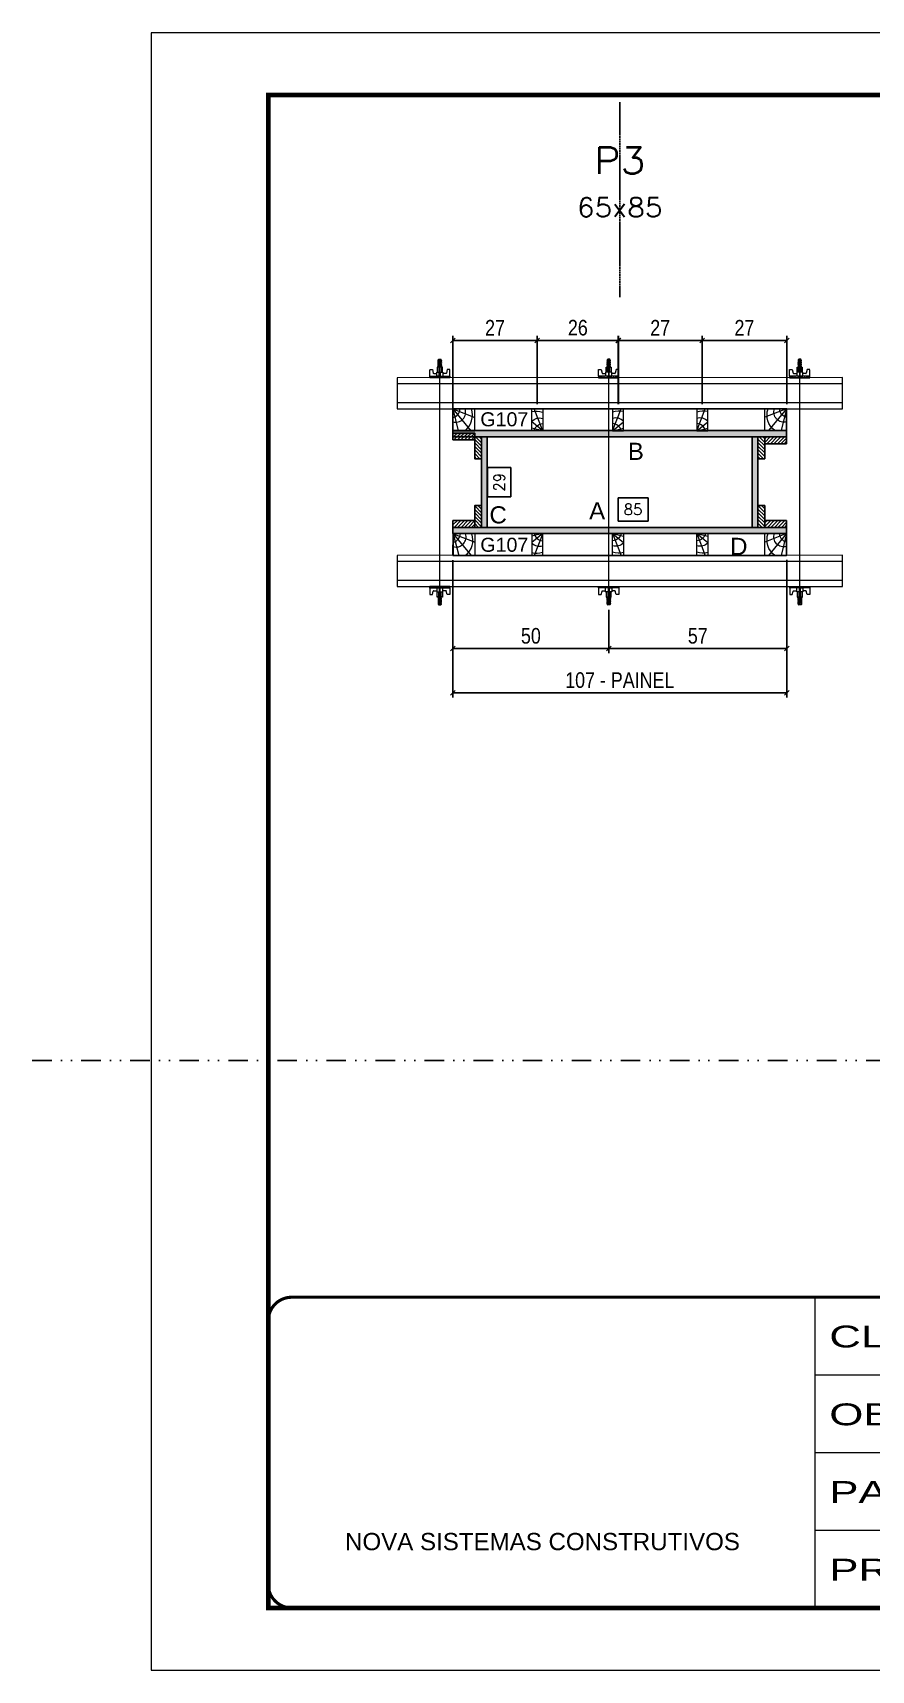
# Model space of a CAD drawing. Extents: x 13770 to 23315, y 867 to 16997.
# Drawn here: x 15908 to 16446, y 13501 to 14551 of the extents above; entities that cross this region are included whole.
import ezdxf
from ezdxf.enums import TextEntityAlignment as Align

# ---------------------------------------------------------------- set-up
doc = ezdxf.new("R2010")
doc.units = 0
for name, pattern in [('CONTINUO', [0]), ('DASHED', [0.75, 0.5, -0.25]), ('DIVIDE2', [0.625, 0.25, -0.125, 0, -0.125, 0, -0.125]), ('HIDDEN', [0.375, 0.25, -0.125])]:
    doc.linetypes.add(name, pattern=pattern)
for name, color, linetype in [('CHAPA', 1, 'Continuous'), ('COTA', 241, 'Continuous'), ('MEIO_PONT', 93, 'Continuous'), ('Nível', 160, 'Continuous'), ('SARRAFO', 251, 'Continuous'), ('Texto de Titulo', 7, 'Continuous'), ('Texto Qtd Sarr', 242, 'Continuous'), ('TEXTO_GERAL', 7, 'Continuous')]:
    doc.layers.add(name, color=color, linetype=linetype)
for name, color, linetype, lineweight in [('Folhas', 255, 'Continuous', 9), ('Hachura', 251, 'Continuous', 9), ('Madeira', 126, 'Continuous', 18), ('Perfil Metálico', 224, 'Continuous', 18), ('SARRAFO DE PRESSAO', 251, 'DASHED', 9), ('Texto Seção', 7, 'Continuous', 15)]:
    doc.layers.add(name, color=color, linetype=linetype, lineweight=lineweight)
doc.styles.add('ARIAL', font='arial.ttf')
doc.styles.add('COTA TECNICA 2X', font='techl___.ttf', dxfattribs={"height": 10})
doc.styles.add('ROMANS', font='romans.shx')
doc.styles.add('SANSSERIF', font='sas_____.pfb')
doc.styles.add('Tecnologia', font='')
doc.styles.get('Tecnologia').set_extended_font_data('Forgotten Futurist')
doc.dimstyles.new('SECAO PILAR', dxfattribs={"dimtxt": 10, "dimasz": 3, "dimexe": 3, "dimexo": 3, "dimgap": 3, "dimtad": 1, "dimdec": 1, "dimlfac": 0.5, "dimzin": 12, "dimdsep": 46, "dimtxsty": 'COTA TECNICA 2X', "dimblk1": 'OBLIQUE', "dimblk2": 'OBLIQUE', "dimsah": 1, "dimcen": 0.9, "dimclrd": 256, "dimclre": 256, "dimclrt": 256, "dimadec": 1, "dimazin": 3, "dimtfac": 1, "dimtdec": 1, "dimtmove": 0, "dimatfit": 3, "dimfxl": 1, "dimtolj": 1, "dimtzin": 12, "dimarcsym": 0})
doc.dimstyles.new('SECÇÃO 2', dxfattribs={"dimtxt": 7, "dimasz": 6, "dimexe": 0.18, "dimexo": 2, "dimgap": -4, "dimtad": 3, "dimdec": 1, "dimlfac": 0.5, "dimzin": 12, "dimdsep": 46, "dimtxsty": 'ROMANS', "dimblk": 'ARCHTICK', "dimcen": 0.09, "dimse1": 1, "dimse2": 1, "dimsd1": 1, "dimsd2": 1, "dimclrd": 180, "dimclre": 5, "dimclrt": 1, "dimadec": 0, "dimazin": 3, "dimtfac": 1, "dimtdec": 1, "dimtofl": 0, "dimtmove": 0, "dimatfit": 3, "dimldrblk": 'ARCHTICK', "dimfxl": 1, "dimtolj": 1, "dimtzin": 0, "dimarcsym": 0})
pattern_1 = [(225, (6888.923, -8657.1887), (1.12253202, -1.12253202), [])]
pattern_2 = [(225, (7053.923, -8657.1887), (1.12253202, -1.12253202), [])]
pattern_3 = [(135, (-6571.5333, 23781.1713), (-1.12253202, -1.12253202), [])]

# ---------------------------------------------------------------- blocks, each defined once
blk = doc.blocks.new('9999999999')
at = {"color": 30, "linetype": 'CONTINUO'}
for p, q in [((98564.6, 34230.2), (98564.6, 34429.4)), ((98564.6, 34379.6), (99584, 34379.6)), ((98564.6, 34329.8), (99488, 34329.8)), ((99584, 34329.8), (99488, 34329.8)), ((99488, 34329.8), (99488, 34230.2)), ((98564.6, 34280), (99488, 34280))]:
    blk.add_line(p, q, dxfattribs=at)
at = {"color": 30, "linetype": 'CONTINUO', "const_width": 2}
blk.add_lwpolyline([(99584, 34230.2), (99584, 34414.4, 0.414214), (99569, 34429.4), (98229, 34429.4, 0.414214), (98214, 34414.4), (98214, 34245.2, 0.414214), (98229, 34230.2), (99584, 34230.2)], format="xyb", dxfattribs=at)
at = {"layer": 'Folhas'}
blk.add_lwpolyline([(98139, 34190.2), (99624, 34190.2), (99624, 35240.2), (98139, 35240.2)], close=True, dxfattribs=at)
at = {"layer": 'Folhas', "color": 30, "const_width": 3}
blk.add_lwpolyline([(98214, 34230.2), (99584, 34230.2), (99584, 35200.2), (98214, 35200.2)], close=True, dxfattribs=at)
at = {"color": 7, "linetype": 'Continuous', "ltscale": 5, "style": 'ARIAL'}
for s, height, p in [('SCHWARTZ', 15.48, (98837.7, 34393.1)), ('GWT', 15.48, (98837.7, 34343.3)), ('1°PAVIMENTO', 15.483, (98837.7, 34293.5)), ('NOVA SISTEMAS CONSTRUTIVOS', 11.059, (98263.2, 34267.2)), ('PILARES', 15.48, (98837.7, 34243.7))]:
    blk.add_text(s, height=height, dxfattribs=at).set_placement(p)
at = {"layer": 'Folhas', "color": 7, "style": 'Tecnologia', "width": 1.5}
for s, p in [('CLIENTE:', (98573.7, 34397.2)), ('OBRA:', (98573.7, 34347.3)), ('PAVIMENTO:', (98573.7, 34297.5)), ('PROJETO:', (98573.7, 34247.7))]:
    blk.add_text(s, height=14, dxfattribs=at).set_placement(p)
blk = doc.blocks.new('*D167')
at = {"layer": 'COTA', "color": 180, "lineweight": -2, "transparency": 16777216}
for p, q in [((16215.1, 14272.7), (16200.1, 14272.7)), ((16200.1, 14272.7), (16200.1, 14253.7)), ((16215.1, 14253.7), (16215.1, 14272.7)), ((16200.1, 14253.7), (16215.1, 14253.7))]:
    blk.add_line(p, q, dxfattribs=at)
at = {"layer": 'Defpoints', "color": 0, "transparency": 16777216}
for p in [(16217.2, 14292.2), (16217.2, 14234.2), (16219.1, 14234.2)]:
    blk.add_point(p, dxfattribs=at)
at = {"layer": 'COTA', "color": 1, "transparency": 16777216, "insert": (16207.6, 14263.2), "char_height": 7, "attachment_point": 5, "rotation": 90, "style": 'ROMANS'}
blk.add_mtext('\\A1;29', dxfattribs=at)
blk = doc.blocks.new('_ArchTick')
at = {"color": 0, "linetype": 'ByBlock', "const_width": 0.15}
blk.add_lwpolyline([(-0.5, -0.5), (0.5, 0.5)], dxfattribs=at)
blk = doc.blocks.new('*D168')
at = {"layer": 'COTA', "color": 180, "lineweight": -2, "transparency": 16777216}
for p, q in [((16303.1, 14253.2), (16283.8, 14253.2)), ((16283.8, 14253.2), (16283.8, 14238.2)), ((16303.1, 14238.2), (16303.1, 14253.2)), ((16283.8, 14238.2), (16303.1, 14238.2))]:
    blk.add_line(p, q, dxfattribs=at)
at = {"layer": 'Defpoints', "color": 0, "transparency": 16777216}
for p in [(16199.9, 14234.2), (16369.9, 14234.2), (16369.9, 14234.2)]:
    blk.add_point(p, dxfattribs=at)
at = {"layer": 'COTA', "color": 1, "transparency": 16777216, "insert": (16293.4, 14245.7), "char_height": 7, "attachment_point": 5, "style": 'ROMANS'}
blk.add_mtext('\\A1;85', dxfattribs=at)
blk = doc.blocks.new('_Oblique')
at = {"color": 0, "linetype": 'ByBlock', "lineweight": -2}
blk.add_line((-0.5, -0.5), (0.5, 0.5), dxfattribs=at)
blk = doc.blocks.new('*D169')
at = {"layer": 'COTA', "lineweight": -2, "transparency": 16777216}
for p, q in [((16177.9, 14213.2), (16177.9, 14125.1)), ((16391.9, 14213.3), (16391.9, 14125.1)), ((16177.9, 14128.1), (16391.9, 14128.1))]:
    blk.add_line(p, q, dxfattribs=at)
at = {"layer": 'Defpoints', "color": 0, "transparency": 16777216}
for p in [(16177.9, 14216.2), (16391.9, 14216.3), (16391.9, 14128.1)]:
    blk.add_point(p, dxfattribs=at)
at = {"layer": 'COTA', "lineweight": -2, "transparency": 16777216, "xscale": 3, "yscale": 3, "zscale": 3, "rotation": 180}
blk.add_blockref('_Oblique', (16177.9, 14128.1), dxfattribs=at)
at = {"layer": 'COTA', "lineweight": -2, "transparency": 16777216, "xscale": 3, "yscale": 3, "zscale": 3}
blk.add_blockref('_Oblique', (16391.9, 14128.1), dxfattribs=at)
at = {"layer": 'COTA', "transparency": 16777216, "insert": (16284.9, 14136.2), "char_height": 10, "attachment_point": 5, "style": 'COTA TECNICA 2X'}
blk.add_mtext('\\A1;107 - PAINEL', dxfattribs=at)
blk = doc.blocks.new('*D170')
at = {"layer": 'COTA', "lineweight": -2, "transparency": 16777216}
for p, q in [((16177.9, 14213.2), (16177.9, 14153.5)), ((16277.8, 14181.4), (16277.8, 14153.5)), ((16177.9, 14156.5), (16277.8, 14156.5))]:
    blk.add_line(p, q, dxfattribs=at)
at = {"layer": 'Defpoints', "color": 0, "transparency": 16777216}
for p in [(16177.9, 14216.2), (16277.8, 14184.4), (16277.8, 14156.5)]:
    blk.add_point(p, dxfattribs=at)
at = {"layer": 'COTA', "lineweight": -2, "transparency": 16777216, "xscale": 3, "yscale": 3, "zscale": 3, "rotation": 180}
blk.add_blockref('_Oblique', (16177.9, 14156.5), dxfattribs=at)
at = {"layer": 'COTA', "lineweight": -2, "transparency": 16777216, "xscale": 3, "yscale": 3, "zscale": 3}
blk.add_blockref('_Oblique', (16277.8, 14156.5), dxfattribs=at)
at = {"layer": 'COTA', "transparency": 16777216, "insert": (16227.9, 14164.6), "char_height": 10, "attachment_point": 5, "style": 'COTA TECNICA 2X'}
blk.add_mtext('\\A1;50', dxfattribs=at)
blk = doc.blocks.new('*D171')
at = {"layer": 'COTA', "lineweight": -2, "transparency": 16777216}
for p, q in [((16391.9, 14213.2), (16391.9, 14153.5)), ((16277.8, 14181.4), (16277.8, 14153.5)), ((16277.8, 14156.5), (16391.9, 14156.5))]:
    blk.add_line(p, q, dxfattribs=at)
at = {"layer": 'Defpoints', "color": 0, "transparency": 16777216}
for p in [(16391.9, 14216.2), (16277.8, 14184.4), (16391.9, 14156.5)]:
    blk.add_point(p, dxfattribs=at)
at = {"layer": 'COTA', "lineweight": -2, "transparency": 16777216, "xscale": 3, "yscale": 3, "zscale": 3, "rotation": 180}
blk.add_blockref('_Oblique', (16277.8, 14156.5), dxfattribs=at)
at = {"layer": 'COTA', "lineweight": -2, "transparency": 16777216, "xscale": 3, "yscale": 3, "zscale": 3}
blk.add_blockref('_Oblique', (16391.9, 14156.5), dxfattribs=at)
at = {"layer": 'COTA', "transparency": 16777216, "insert": (16334.9, 14164.6), "char_height": 10, "attachment_point": 5, "style": 'COTA TECNICA 2X'}
blk.add_mtext('\\A1;57', dxfattribs=at)
blk = doc.blocks.new('titulo1')
at = {"layer": 'Defpoints', "color": 252, "linetype": 'HIDDEN', "ltscale": 2}
blk.add_line((0, 0), (0, 125), dxfattribs=at)
at = {"layer": 'Defpoints', "style": 'ROMANS', "oblique": 15}
blk.add_attdef('FOLHA', text='', height=10, dxfattribs=at).set_placement((0, 15.6), align=Align.MIDDLE_CENTER)
at = {"layer": 'Texto Qtd Sarr', "color": 3, "style": 'ROMANS', "oblique": 15}
for tag, height, p in [('TITULO', 17, (0, 71.4)), ('SEÇÃO', 12, (0, 41.5))]:
    blk.add_attdef(tag, text='', height=height, dxfattribs=at).set_placement(p, align=Align.MIDDLE_CENTER)
blk = doc.blocks.new('PONTALETE')
at = {"layer": 'Madeira'}
for q in [(2.71, 7), (7, 5.76), (7, 1.74)]:
    blk.add_line((0, 0), q, dxfattribs=at)
blk.add_lwpolyline([(0, 0), (7, 0), (7, 7), (0, 7)], close=True, dxfattribs=at)
for centre, radius, start, end in [((2.04, 0.06), 6.23, 37.2818, 109.0913), ((1.09, 0.9), 3.19, 343.603, 109.9847), ((-0.21, -0.78), 3.09, 14.6322, 86.0383)]:
    blk.add_arc(centre, radius, start, end, dxfattribs=at)
blk = doc.blocks.new('*D172')
at = {"layer": 'COTA', "lineweight": -2, "transparency": 16777216}
for p, q in [((16177.9, 14299.2), (16177.9, 14357.1)), ((16177.9, 14354.1), (16232, 14354.1)), ((16232, 14313.2), (16232, 14357.1))]:
    blk.add_line(p, q, dxfattribs=at)
at = {"layer": 'Defpoints', "color": 0, "transparency": 16777216}
for p in [(16232, 14354.1), (16232, 14310.2), (16177.9, 14296.2)]:
    blk.add_point(p, dxfattribs=at)
at = {"layer": 'COTA', "lineweight": -2, "transparency": 16777216, "xscale": 3, "yscale": 3, "zscale": 3, "rotation": 180}
blk.add_blockref('_Oblique', (16177.9, 14354.1), dxfattribs=at)
at = {"layer": 'COTA', "lineweight": -2, "transparency": 16777216, "xscale": 3, "yscale": 3, "zscale": 3}
blk.add_blockref('_Oblique', (16232, 14354.1), dxfattribs=at)
at = {"layer": 'COTA', "transparency": 16777216, "insert": (16204.9, 14362.2), "char_height": 10, "attachment_point": 5, "style": 'COTA TECNICA 2X'}
blk.add_mtext('\\A1;27', dxfattribs=at)
blk = doc.blocks.new('MEIO PONTALETE')
at = {"layer": 'Madeira'}
for q in [(2.71, 7), (3.5, 2.88), (3.5, 0.87)]:
    blk.add_line((0, 0), q, dxfattribs=at)
blk.add_lwpolyline([(0, 0), (3.5, 0), (3.5, 7), (0, 7)], close=True, dxfattribs=at)
for centre, radius, start, end in [((2.04, 0.06), 6.23, 76.4499, 109.0913), ((1.09, 0.9), 3.19, 40.9063, 109.9847), ((-0.21, -0.78), 3.09, 14.6322, 86.0383)]:
    blk.add_arc(centre, radius, start, end, dxfattribs=at)
blk = doc.blocks.new('*D173')
at = {"layer": 'COTA', "lineweight": -2, "transparency": 16777216}
for p, q in [((16232, 14313.2), (16232, 14357.1)), ((16232, 14354.1), (16284, 14354.1)), ((16284, 14313.2), (16284, 14357.1))]:
    blk.add_line(p, q, dxfattribs=at)
at = {"layer": 'Defpoints', "color": 0, "transparency": 16777216}
for p in [(16284, 14354.1), (16232, 14310.2), (16284, 14310.2)]:
    blk.add_point(p, dxfattribs=at)
at = {"layer": 'COTA', "lineweight": -2, "transparency": 16777216, "xscale": 3, "yscale": 3, "zscale": 3, "rotation": 180}
blk.add_blockref('_Oblique', (16232, 14354.1), dxfattribs=at)
at = {"layer": 'COTA', "lineweight": -2, "transparency": 16777216, "xscale": 3, "yscale": 3, "zscale": 3}
blk.add_blockref('_Oblique', (16284, 14354.1), dxfattribs=at)
at = {"layer": 'COTA', "transparency": 16777216, "insert": (16258, 14362.2), "char_height": 10, "attachment_point": 5, "style": 'COTA TECNICA 2X'}
blk.add_mtext('\\A1;26', dxfattribs=at)
blk = doc.blocks.new('*D174')
at = {"layer": 'COTA', "lineweight": -2, "transparency": 16777216}
for p, q in [((16283.8, 14313.2), (16283.8, 14357.1)), ((16283.8, 14354.1), (16337.8, 14354.1)), ((16337.8, 14313.2), (16337.8, 14357.1))]:
    blk.add_line(p, q, dxfattribs=at)
at = {"layer": 'Defpoints', "color": 0, "transparency": 16777216}
for p in [(16337.8, 14354.1), (16283.8, 14310.2), (16337.8, 14310.2)]:
    blk.add_point(p, dxfattribs=at)
at = {"layer": 'COTA', "lineweight": -2, "transparency": 16777216, "xscale": 3, "yscale": 3, "zscale": 3, "rotation": 180}
blk.add_blockref('_Oblique', (16283.8, 14354.1), dxfattribs=at)
at = {"layer": 'COTA', "lineweight": -2, "transparency": 16777216, "xscale": 3, "yscale": 3, "zscale": 3}
blk.add_blockref('_Oblique', (16337.8, 14354.1), dxfattribs=at)
at = {"layer": 'COTA', "transparency": 16777216, "insert": (16310.8, 14362.2), "char_height": 10, "attachment_point": 5, "style": 'COTA TECNICA 2X'}
blk.add_mtext('\\A1;27', dxfattribs=at)
blk = doc.blocks.new('C')
at = {"layer": 'Hachura', "color": 0}
for p, q in [((0, 3.22), (0, -3.22)), ((0.45, 3.22), (0, 3.22)), ((0.46, 3.16), (0, 3.16)), ((0.46, 3.05), (0, 3.05)), ((0.46, 2.88), (0, 2.88)), ((0, 2.75), (0, -1.16)), ((0.46, 2.65), (0, 2.65)), ((0.46, 2.23), (0, 2.23)), ((0.46, 1.51), (0, 1.51)), ((0.39, 0.49), (0.17, 0.49)), ((0.45, -3.23), (0.45, 3.22)), ((0.45, 3.22), (2.58, 3.22)), ((1.74, 0.97), (0.45, 0.97)), ((1.45, 0.1), (0.45, 0.1)), ((1.35, 1.94), (1.35, 0.96)), ((2.58, 2.39), (1.47, 2.09)), ((1.74, -0.97), (1.74, 0.97)), ((1.74, 0.97), (1.74, 0.84)), ((1.74, 0.97), (1.74, 0.84)), ((1.74, 0.84), (3.35, 0.84)), ((3.35, 0.45), (1.74, 0.45)), ((2.58, 3.22), (2.58, 2.39)), ((3.32, 0.84), (3.32, -0.84)), ((3.35, 0.84), (3.35, -0.84)), ((3.68, 0.45), (3.35, 0.45)), ((3.84, -0.52), (3.35, 0.45)), ((3.35, 0.06), (3.67, -0.57)), ((3.68, 0.45), (4.16, -0.52)), ((3.72, 0.5), (4.25, -0.57)), ((4.37, -0.55), (3.83, 0.53)), ((4.15, 0.45), (3.93, 0.45)), ((4.42, -0.52), (3.93, 0.45)), ((4.15, 0.45), (4.26, 0.45)), ((4.26, 0.45), (4.74, -0.52)), ((4.3, 0.5), (4.83, -0.57)), ((4.95, -0.55), (4.41, 0.53)), ((4.51, 0.45), (4.84, 0.45)), ((5, -0.52), (4.51, 0.45)), ((4.84, 0.45), (5.32, -0.52)), ((4.88, 0.5), (5.41, -0.57)), ((5.53, -0.55), (4.99, 0.53)), ((5.58, -0.52), (5.09, 0.45)), ((5.42, 0.45), (5.09, 0.45)), ((5.58, -0.52), (5.09, 0.45)), ((5.42, 0.45), (5.74, -0.19)), ((5.46, 0.5), (5.74, -0.07)), ((5.74, 0.19), (5.57, 0.53)), ((5.74, 0.32), (5.68, 0.45)), ((5.68, 0.45), (5.74, 0.45)), ((5.74, 0.45), (5.9, 0.29)), ((5.74, 0.45), (5.74, -0.52)), ((5.9, -0.36), (5.9, 0.29)), ((0.45, 0), (0, 0)), ((0.46, -1.52), (0, -1.52)), ((0.46, -2.23), (0, -2.23)), ((0.46, -2.65), (0, -2.65)), ((0.46, -2.88), (0, -2.88)), ((0.46, -3.05), (0, -3.05)), ((0.46, -3.16), (0, -3.16)), ((0, -3.22), (2.57, -3.22)), ((0.08, -0.48), (0.29, -0.48)), ((0.29, -0.48), (0.4, -0.48)), ((0.45, 0), (0.45, -0.97)), ((0.45, -0.16), (1.45, -0.16)), ((0.45, -0.65), (0.45, -0.32)), ((0.45, -3.23), (0.45, -0.65)), ((0.45, -0.97), (1.74, -0.97)), ((1.35, -1.94), (1.35, -0.97)), ((2.58, -2.39), (1.47, -2.1)), ((3.35, -0.32), (1.74, -0.32)), ((3.35, -0.84), (1.74, -0.84)), ((2.58, -3.23), (2.58, -2.39)), ((3.35, -0.07), (3.58, -0.52)), ((3.35, -0.52), (3.58, -0.52)), ((3.84, -0.52), (4.16, -0.52)), ((4.42, -0.52), (4.74, -0.52)), ((4.63, -0.52), (4.74, -0.52)), ((5, -0.52), (5.32, -0.52)), ((5.58, -0.52), (5.74, -0.52)), ((5.74, -0.52), (5.9, -0.36)), ((5.74, -0.52), (5.74, -0.52))]:
    blk.add_line(p, q, dxfattribs=at)
for centre, radius, start, end in [((1.52, 1.94), 0.161, 104.7436, 180), ((1.44, -0.03), 0.129, 272.695, 87.305), ((3.81, 0.39), 0.143, 25.5688, 154.4312), ((4.39, 0.39), 0.143, 25.5688, 154.4312), ((4.97, 0.39), 0.143, 25.5688, 154.4312), ((5.55, 0.39), 0.143, 25.5688, 154.4312), ((0.17, -0.37), 0.174, 221.744, 317.8592), ((1.52, -1.94), 0.161, 180, 255.2564), ((3.71, -0.4), 0.174, 222.1408, 318.256), ((4.29, -0.4), 0.174, 222.1408, 318.256), ((4.87, -0.4), 0.174, 222.1408, 318.256), ((5.45, -0.4), 0.174, 222.1408, 318.256), ((5.61, -0.4), 0.174, 317.8592, 318.256)]:
    blk.add_arc(centre, radius, start, end, dxfattribs=at)
blk = doc.blocks.new('*D175')
at = {"layer": 'COTA', "lineweight": -2, "transparency": 16777216}
for p, q in [((16337.8, 14313.2), (16337.8, 14357.1)), ((16337.8, 14354.1), (16391.9, 14354.1)), ((16391.9, 14313.2), (16391.9, 14357.1))]:
    blk.add_line(p, q, dxfattribs=at)
at = {"layer": 'Defpoints', "color": 0, "transparency": 16777216}
for p in [(16391.9, 14354.1), (16337.8, 14310.2), (16391.9, 14310.2)]:
    blk.add_point(p, dxfattribs=at)
at = {"layer": 'COTA', "lineweight": -2, "transparency": 16777216, "xscale": 3, "yscale": 3, "zscale": 3, "rotation": 180}
blk.add_blockref('_Oblique', (16337.8, 14354.1), dxfattribs=at)
at = {"layer": 'COTA', "lineweight": -2, "transparency": 16777216, "xscale": 3, "yscale": 3, "zscale": 3}
blk.add_blockref('_Oblique', (16391.9, 14354.1), dxfattribs=at)
at = {"layer": 'COTA', "transparency": 16777216, "insert": (16364.8, 14362.2), "char_height": 10, "attachment_point": 5, "style": 'COTA TECNICA 2X'}
blk.add_mtext('\\A1;27', dxfattribs=at)

msp = doc.modelspace()

# ---------------------------------------------------------------- hatches: boundary and pattern name
at = {"layer": 'Hachura'}
h = msp.add_hatch(color=256, dxfattribs=at)
h.dxf.hatch_style = 1
h.paths.add_polyline_path([(16391.87, 14292.22), (16391.87, 14296.22), (16177.87, 14296.22), (16177.87, 14292.22)])
h = msp.add_hatch(dxfattribs=at)
h.set_pattern_fill('ANSI31', color=256, scale=0.5, angle=180, style=0)
h.set_pattern_definition(pattern_2)
h.paths.add_polyline_path([(16191.87, 14294.64), (16191.87, 14290.24), (16177.87, 14290.24), (16177.87, 14294.64)])
h = msp.add_hatch(dxfattribs=at)
h.set_pattern_fill('ANSI31', color=256, scale=0.5, angle=90, style=0)
h.set_pattern_definition(pattern_3)
h.paths.add_polyline_path([(16191.87, 14292.22), (16196.27, 14292.22), (16196.27, 14278.22), (16191.87, 14278.22)])
h = msp.add_hatch(color=256, dxfattribs=at)
h.dxf.hatch_style = 1
h.paths.add_polyline_path([(16196.27, 14234.22), (16199.87, 14234.22), (16199.87, 14292.22), (16196.27, 14292.22)])
h = msp.add_hatch(color=256, dxfattribs=at)
h.dxf.hatch_style = 1
h.paths.add_polyline_path([(16369.87, 14234.22), (16373.47, 14234.22), (16373.47, 14292.22), (16369.87, 14292.22)])
h = msp.add_hatch(dxfattribs=at)
h.set_pattern_fill('ANSI31', color=256, scale=0.5, angle=90, style=0)
h.set_pattern_definition(pattern_3)
h.paths.add_polyline_path([(16377.87, 14292.22), (16373.47, 14292.22), (16373.47, 14278.22), (16377.87, 14278.22)])
h = msp.add_hatch(dxfattribs=at)
h.set_pattern_fill('ANSI31', color=256, scale=0.5, angle=180, style=0)
h.set_pattern_definition(pattern_1)
h.paths.add_polyline_path([(16377.87, 14292.22), (16377.87, 14287.82), (16391.87, 14287.82), (16391.87, 14292.22)])
h = msp.add_hatch(dxfattribs=at)
h.set_pattern_fill('ANSI31', color=256, scale=0.5, angle=180, style=0)
h.set_pattern_definition(pattern_2)
h.paths.add_polyline_path([(16191.87, 14234.22), (16191.87, 14238.62), (16177.87, 14238.62), (16177.87, 14234.22)])
h = msp.add_hatch(dxfattribs=at)
h.set_pattern_fill('ANSI31', color=256, scale=0.5, angle=90, style=0)
h.set_pattern_definition(pattern_3)
h.paths.add_polyline_path([(16191.87, 14234.22), (16196.27, 14234.22), (16196.27, 14248.22), (16191.87, 14248.22)])
h = msp.add_hatch(dxfattribs=at)
h.set_pattern_fill('ANSI31', color=256, scale=0.5, angle=90, style=0)
h.set_pattern_definition(pattern_3)
h.paths.add_polyline_path([(16377.87, 14234.22), (16373.47, 14234.22), (16373.47, 14248.22), (16377.87, 14248.22)])
h = msp.add_hatch(dxfattribs=at)
h.set_pattern_fill('ANSI31', color=256, scale=0.5, angle=180, style=0)
h.set_pattern_definition(pattern_1)
h.paths.add_polyline_path([(16377.87, 14234.22), (16377.87, 14238.62), (16391.87, 14238.62), (16391.87, 14234.22)])
h = msp.add_hatch(color=256, dxfattribs=at)
h.dxf.hatch_style = 1
h.paths.add_polyline_path([(16391.87, 14234.22), (16391.87, 14230.22), (16177.87, 14230.22), (16177.87, 14234.22)])

# ---------------------------------------------------------------- linework, layer by layer
for points in [[(16391.87, 14296.22), (16391.87, 14310.22), (16177.87, 14310.17), (16177.87, 14296.22)], [(16391.87, 14216.22), (16391.87, 14230.22), (16178.15, 14230.17), (16177.87, 14216.22)]]:
    msp.add_lwpolyline(points, close=True)
at = {"layer": 'CHAPA'}
for points in [[(16391.87, 14292.22), (16391.87, 14296.22), (16177.87, 14296.22), (16177.87, 14292.22)], [(16196.27, 14234.22), (16199.87, 14234.22), (16199.87, 14292.22), (16196.27, 14292.22)], [(16369.87, 14234.22), (16373.47, 14234.22), (16373.47, 14292.22), (16369.87, 14292.22)], [(16391.87, 14234.22), (16391.87, 14230.22), (16177.87, 14230.22), (16177.87, 14234.22)]]:
    msp.add_lwpolyline(points, close=True, dxfattribs=at)
at = {"layer": 'Hachura'}
for p, q in [((16169.49, 14185.45), (16169.49, 14337.19)), ((16277.77, 14185.45), (16277.77, 14337.19)), ((16400.26, 14185.45), (16400.26, 14337.19))]:
    msp.add_line(p, q, dxfattribs=at)
at = {"layer": 'MEIO_PONT'}
msp.add_lwpolyline([(16391.87, 14230.22), (16391.87, 14216.22), (16391.87, 14216.22), (16391.87, 14230.22)], close=True, dxfattribs=at)
at = {"layer": 'Nível', "color": 4, "linetype": 'DIVIDE2', "ltscale": 50}
msp.add_line((13769.54, 13892.45), (21112.79, 13892.45), dxfattribs=at)
at = {"layer": 'Perfil Metálico'}
for p, q in [((16427.59, 14326.16), (16142.16, 14326.16)), ((16427.59, 14314.16), (16142.16, 14314.16)), ((16427.59, 14212.22), (16142.16, 14212.22)), ((16427.59, 14200.22), (16142.16, 14200.22))]:
    msp.add_line(p, q, dxfattribs=at)
for points in [[(16427.59, 14310.22), (16427.59, 14330.22), (16142.16, 14330.16), (16142.16, 14310.16)], [(16142.16, 14216.22), (16142.16, 14196.22), (16427.59, 14196.28), (16427.59, 14216.28)]]:
    msp.add_lwpolyline(points, close=True, dxfattribs=at)
at = {"layer": 'SARRAFO'}
for points in [[(16177.87, 14290.24), (16191.87, 14290.24), (16191.87, 14294.64), (16177.87, 14294.64)], [(16177.87, 14290.24), (16191.87, 14290.24), (16191.87, 14294.64), (16177.87, 14294.64)], [(16196.27, 14278.22), (16196.27, 14292.22), (16191.87, 14292.22), (16191.87, 14278.22)], [(16196.27, 14278.22), (16196.27, 14292.22), (16191.87, 14292.22), (16191.87, 14278.22)], [(16373.47, 14278.22), (16373.47, 14292.22), (16377.87, 14292.22), (16377.87, 14278.22)], [(16373.47, 14278.22), (16373.47, 14292.22), (16377.87, 14292.22), (16377.87, 14278.22)], [(16391.87, 14287.82), (16377.87, 14287.82), (16377.87, 14292.22), (16391.87, 14292.22)], [(16391.87, 14287.82), (16377.87, 14287.82), (16377.87, 14292.22), (16391.87, 14292.22)], [(16177.87, 14238.62), (16191.87, 14238.62), (16191.87, 14234.22), (16177.87, 14234.22)], [(16177.87, 14238.62), (16191.87, 14238.62), (16191.87, 14234.22), (16177.87, 14234.22)], [(16196.27, 14248.22), (16196.27, 14234.22), (16191.87, 14234.22), (16191.87, 14248.22)], [(16196.27, 14248.22), (16196.27, 14234.22), (16191.87, 14234.22), (16191.87, 14248.22)], [(16373.47, 14248.22), (16373.47, 14234.22), (16377.87, 14234.22), (16377.87, 14248.22)], [(16373.47, 14248.22), (16373.47, 14234.22), (16377.87, 14234.22), (16377.87, 14248.22)], [(16391.87, 14238.62), (16377.87, 14238.62), (16377.87, 14234.22), (16391.87, 14234.22)], [(16391.87, 14238.62), (16377.87, 14238.62), (16377.87, 14234.22), (16391.87, 14234.22)]]:
    msp.add_lwpolyline(points, close=True, dxfattribs=at)

# ---------------------------------------------------------------- block references
at = {"layer": 'Hachura', "linetype": 'Continuous', "yscale": 2, "zscale": 2}
for p, xscale, rotation in [((16169.5, 14330.19), -2, 270), ((16277.76, 14330.19), 2, 90.00000000000001), ((16400.25, 14330.19), 2, 90.00000000000001), ((16169.49, 14196.25), 2, 270), ((16277.77, 14196.25), -2, 90), ((16400.26, 14196.25), -2, 90)]:
    msp.add_blockref('C', p, dxfattribs=dict(at, xscale=xscale, rotation=rotation))
at = {"layer": 'MEIO_PONT'}
for name, p, xscale, yscale, zscale, rotation in [('PONTALETE', (16177.87, 14310.17), 2, 2, 2, 270), ('PONTALETE', (16391.87, 14310.22), -2, 2, 2, 90), ('PONTALETE', (16178.15, 14230.17), 2, 2, 2, 270), ('MEIO PONTALETE', (16235.45, 14230.27), 1.999999997962732, 1.999999997962732, 1.999999997962732, 180), ('MEIO PONTALETE', (16280.3, 14230.27), -1.999999997962732, 1.999999997962732, 1.999999997962732, 180), ('MEIO PONTALETE', (16334.3, 14230.27), -1.999999997962732, 1.999999997962732, 1.999999997962732, 180), ('PONTALETE', (16391.87, 14230.22), -2, 2, 2, 90)]:
    msp.add_blockref(name, p, dxfattribs=dict(at, xscale=xscale, yscale=yscale, zscale=zscale, rotation=rotation))
at = {"layer": 'MEIO_PONT', "yscale": 1.999999997962732, "zscale": 1.999999997962732}
for p, xscale in [((16235.45, 14296.17), -1.999999997962732), ((16280.3, 14296.17), 1.999999997962732), ((16334.3, 14296.17), 1.999999997962732)]:
    msp.add_blockref('MEIO PONTALETE', p, dxfattribs=dict(at, xscale=xscale))
at = {"layer": 'SARRAFO DE PRESSAO', "color": 6, "linetype": 'ByBlock'}
msp.add_blockref('9999999999', (-82154.48, -20688.84), dxfattribs=at)
at = {"layer": 'Texto Seção'}
ref = msp.add_blockref('titulo1', (16284.87, 14381.91), dxfattribs=at)
ref.add_attrib('TITULO', 'P3', dxfattribs={"layer": 'Texto de Titulo', "color": 7, "height": 17, "style": 'ROMANS', "width": 1.1}).set_placement((16284.87, 14469.41), align=Align.MIDDLE_CENTER)
ref.add_attrib('SEÇÃO', '65x85', dxfattribs={"layer": 'Texto de Titulo', "color": 7, "height": 12, "style": 'ROMANS', "width": 1.1}).set_placement((16284.87, 14439.41), align=Align.MIDDLE_CENTER)

# ---------------------------------------------------------------- texts
at = {"layer": 'TEXTO_GERAL', "color": 0, "linetype": 'Continuous', "style": 'SANSSERIF'}
for p in [(16195.48, 14303.51), (16195.48, 14223.05)]:
    msp.add_text('G107', height=9, dxfattribs=at).set_placement(p, align=Align.MIDDLE_LEFT)
at = {"layer": 'TEXTO_GERAL', "style": 'ARIAL'}
for s, p in [('B', (16295.2, 14282.97)), ('A', (16270.38, 14244.85)), ('C', (16206.89, 14242.23)), ('D', (16361.23, 14222.01))]:
    msp.add_text(s, height=11, dxfattribs=at).set_placement(p, align=Align.MIDDLE_CENTER)

# ---------------------------------------------------------------- dimensions: what is measured, and where the dimension line sits
at = {"layer": 'COTA'}
for base, p1, p2, picture, middle in [((16231.95, 14354.15), (16177.87, 14296.22), (16231.95, 14310.17), '*D172', (16204.91, 14362.22)), ((16284, 14354.15), (16231.95, 14310.17), (16284, 14310.17), '*D173', (16257.97, 14362.25)), ((16337.8, 14354.15), (16283.8, 14310.17), (16337.8, 14310.17), '*D174', (16310.8, 14362.22)), ((16391.87, 14354.15), (16337.8, 14310.17), (16391.87, 14310.17), '*D175', (16364.84, 14362.22)), ((16277.83, 14156.48), (16177.87, 14216.22), (16277.83, 14184.45), '*D170', (16227.85, 14164.59)), ((16391.87, 14156.48), (16277.83, 14184.45), (16391.87, 14216.22), '*D171', (16334.85, 14164.59))]:
    dim = msp.add_linear_dim(base=base, p1=p1, p2=p2, dimstyle='SECAO PILAR', dxfattribs=at)
    dim.commit()
    dim.dimension.update_dxf_attribs({"geometry": picture, "text_midpoint": middle})
dim = msp.add_linear_dim(base=(16219.06, 14234.22), p1=(16217.19, 14292.22), p2=(16217.19, 14234.22), angle=270, dimstyle='SECÇÃO 2', dxfattribs=at)
dim.commit()
dim.dimension.update_dxf_attribs({"geometry": '*D167', "text_midpoint": (16207.56, 14263.22)})
dim = msp.add_linear_dim(base=(16369.87, 14234.22), p1=(16199.87, 14234.22), p2=(16369.87, 14234.22), dimstyle='SECÇÃO 2', dxfattribs=at)
dim.commit()
dim.dimension.update_dxf_attribs({"geometry": '*D168', "text_midpoint": (16293.43, 14234.22), "dimtype": 160})
dim = msp.add_linear_dim(base=(16391.87, 14128.06), p1=(16177.87, 14216.23), p2=(16391.87, 14216.27), text='<> - PAINEL', dimstyle='SECAO PILAR', dxfattribs=at)
dim.commit()
dim.dimension.update_dxf_attribs({"geometry": '*D169', "text_midpoint": (16284.87, 14136.16)})

doc.saveas('drawing.dxf')
